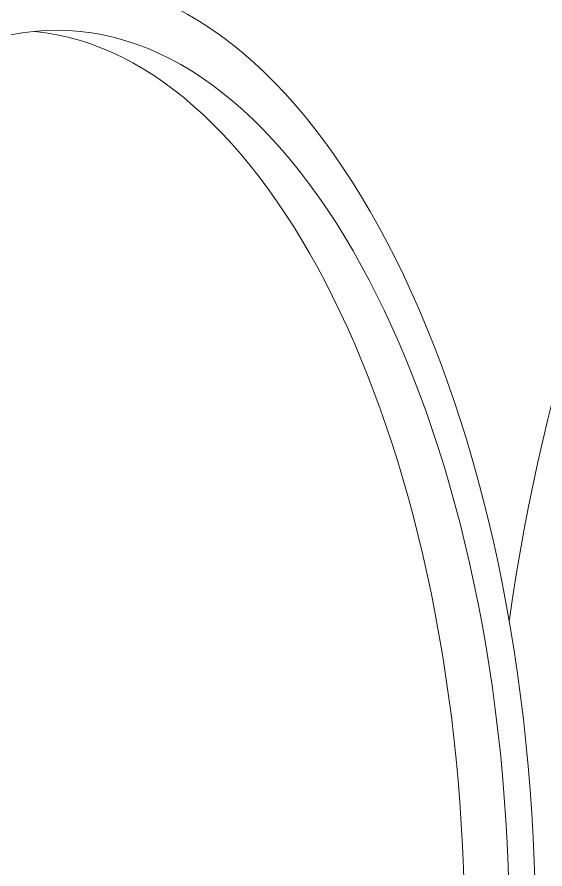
# Model space of a CAD drawing. Header units: inches. Extents: x 19 to 503, y 7 to 322.
# Drawn here: x 269.811 to 271.086, y 120.718 to 122.775 of the extents above; entities that cross this region are included whole.
import ezdxf

# ---------------------------------------------------------------- set-up
doc = ezdxf.new("R2010")
doc.units = ezdxf.units.IN
doc.header["$LTSCALE"] = 15
doc.header["$MEASUREMENT"] = 0
doc.layers.add('Visible (ANSI)', color=7, linetype='Continuous', lineweight=50)

msp = doc.modelspace()

# ---------------------------------------------------------------- linework, layer by layer
at = {"layer": 'Visible (ANSI)', "linetype": 'Continuous', "lineweight": 18}
for centre, major_axis, start_param, end_param in [((269.203611, 120.556835), (0, 2.8125), 5.67192986, 8.94884126), ((269.257738, 120.556835), (0, -2.625), 2.64866739, 6.33361033), ((272.353696, 120.556835), (0, 2.8125), 0, 1.2977393), ((269.799004, 120.556835), (0, -2.186419), 0.04953189, 3.09206076)]:
    msp.add_ellipse(centre, major_axis=major_axis, ratio=0.5, start_param=start_param, end_param=end_param, dxfattribs=at)
for major_axis in [(0, 2.3125), (0, 2.186419)]:
    msp.add_ellipse((269.907257, 120.556835), major_axis=major_axis, ratio=0.5, dxfattribs=at)

doc.saveas('drawing.dxf')
